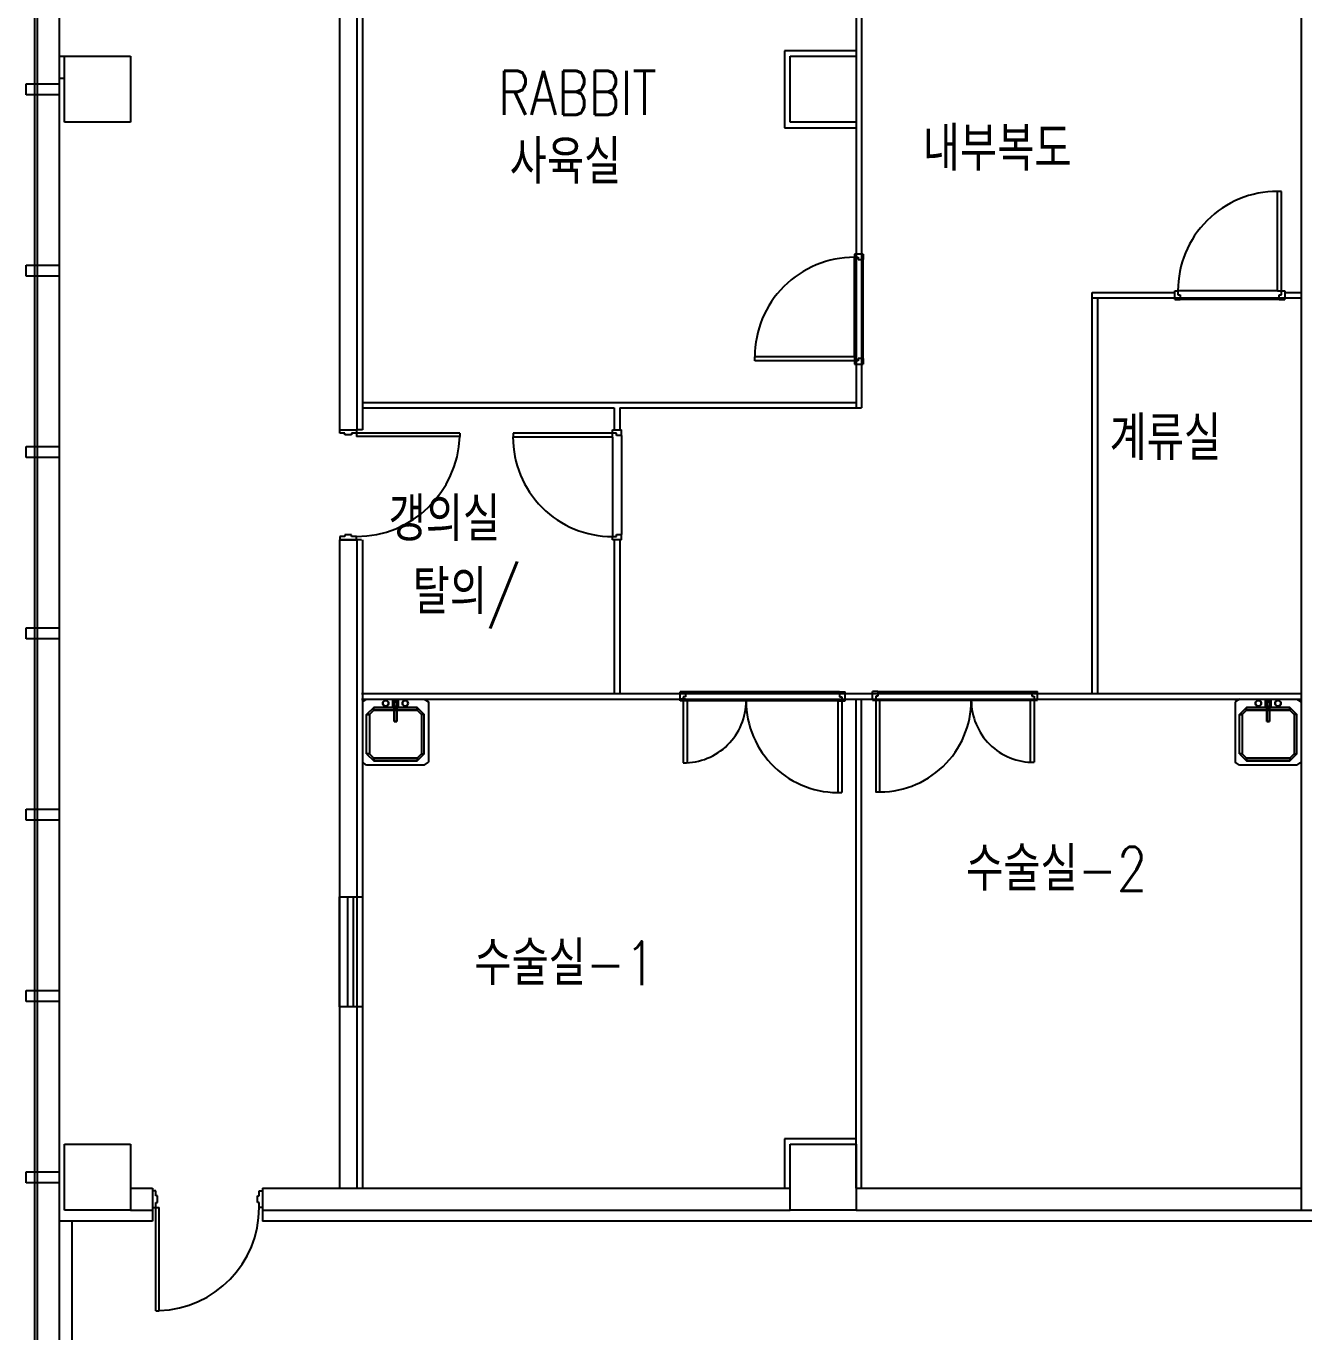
# Model space of a CAD drawing. Header units: millimetres. Extents: x 592430 to 684586, y -483905 to -416366.
# Drawn here: x 660383 to 672008, y -471616 to -459734 of the extents above; entities that cross this region are included whole.
import ezdxf

# ---------------------------------------------------------------- set-up
doc = ezdxf.new("R2010")
doc.units = ezdxf.units.MM
doc.header["$LTSCALE"] = 500
doc.layers.add('동물실', color=9, linetype='Continuous')
doc.styles.add('GHD', font='simple.shx', dxfattribs={"bigfont": 'whgtxt.shx'})

# ---------------------------------------------------------------- blocks, each defined once
blk = doc.blocks.new('SINK')
at = {"layer": '동물실'}
for p, q in [((0, 262), (25, 300)), ((0, 262), (0, -262)), ((25, 300), (575, 300)), ((76, 198), (140, 262)), ((140, 262), (76, 198)), ((498, 262), (140, 262)), ((140, 262), (140, 236)), ((498, 262), (140, 262)), ((140, 236), (140, 262)), ((498, 262), (562, 198)), ((498, 236), (498, 262)), ((498, 262), (562, 198)), ((498, 236), (498, 262)), ((600, 262), (575, 300)), ((600, -262), (600, 262)), ((76, -198), (76, 198)), ((102, 198), (76, 198)), ((76, 198), (76, -198)), ((102, 198), (76, 198)), ((140, 236), (102, 198)), ((102, 198), (140, 236)), ((102, 198), (102, -198)), ((102, -198), (102, 198)), ((140, 236), (498, 236)), ((140, 236), (498, 236)), ((498, 236), (536, 198)), ((536, 198), (498, 236)), ((536, -198), (536, 198)), ((562, 198), (536, 198)), ((536, 198), (536, -198)), ((536, 198), (562, 198)), ((562, 198), (562, -198)), ((562, -198), (562, 198)), ((13, 89), (14, 96)), ((14, 96), (13, 89)), ((13, 89), (14, 96)), ((14, 96), (13, 89)), ((14, 82), (13, 89)), ((13, 89), (14, 82)), ((14, 82), (13, 89)), ((13, 89), (14, 82)), ((25, 13), (13, 25)), ((13, 25), (13, -25)), ((76, 25), (13, 25)), ((25, 13), (13, 25)), ((14, 96), (16, 102)), ((16, 102), (14, 96)), ((14, 96), (16, 102)), ((16, 102), (14, 96)), ((16, 76), (14, 82)), ((14, 82), (16, 76)), ((16, 76), (14, 82)), ((14, 82), (16, 76)), ((16, 102), (20, 107)), ((20, 107), (16, 102)), ((16, 102), (20, 107)), ((20, 107), (16, 102)), ((20, 71), (16, 76)), ((16, 76), (20, 71)), ((20, 71), (16, 76)), ((16, 76), (20, 71)), ((20, 107), (25, 111)), ((25, 111), (20, 107)), ((20, 107), (25, 111)), ((25, 111), (20, 107)), ((25, 67), (20, 71)), ((20, 71), (25, 67)), ((25, 67), (20, 71)), ((20, 71), (25, 67)), ((25, 111), (32, 114)), ((32, 114), (25, 111)), ((25, 111), (32, 114)), ((32, 114), (25, 111)), ((32, 64), (25, 67)), ((25, 67), (32, 64)), ((32, 64), (25, 67)), ((25, 67), (32, 64)), ((25, 13), (25, -13)), ((89, 13), (25, 13)), ((25, 13), (25, -13)), ((25, 13), (64, 13)), ((89, 13), (25, 13)), ((32, 114), (38, 115)), ((38, 115), (32, 114)), ((32, 114), (38, 115)), ((38, 115), (32, 114)), ((38, 64), (32, 64)), ((32, 64), (38, 64)), ((38, 64), (32, 64)), ((32, 64), (38, 64)), ((38, 115), (45, 114)), ((45, 114), (38, 115)), ((38, 115), (45, 114)), ((45, 114), (38, 115)), ((38, 64), (45, 64)), ((45, 64), (38, 64)), ((38, 64), (45, 64)), ((45, 64), (38, 64)), ((45, 114), (51, 111)), ((51, 111), (45, 114)), ((45, 114), (51, 111)), ((51, 111), (45, 114)), ((51, 67), (45, 64)), ((45, 64), (51, 67)), ((51, 67), (45, 64)), ((45, 64), (51, 67)), ((51, 111), (56, 107)), ((56, 107), (51, 111)), ((51, 111), (56, 107)), ((56, 107), (51, 111)), ((56, 71), (51, 67)), ((51, 67), (56, 71)), ((56, 71), (51, 67)), ((51, 67), (56, 71)), ((56, 107), (60, 102)), ((60, 102), (56, 107)), ((56, 107), (60, 102)), ((60, 102), (56, 107)), ((60, 76), (56, 71)), ((56, 71), (60, 76)), ((60, 76), (56, 71)), ((56, 71), (60, 76)), ((60, 102), (63, 96)), ((63, 96), (60, 102)), ((60, 102), (63, 96)), ((63, 96), (60, 102)), ((63, 82), (60, 76)), ((60, 76), (63, 82)), ((63, 82), (60, 76)), ((60, 76), (63, 82)), ((63, 96), (64, 89)), ((64, 89), (63, 96)), ((63, 96), (64, 89)), ((64, 89), (63, 96)), ((64, 89), (63, 82)), ((63, 82), (64, 89)), ((64, 89), (63, 82)), ((63, 82), (64, 89)), ((76, 25), (64, 13)), ((64, 13), (76, 25)), ((64, 13), (64, -13)), ((102, 13), (64, 13)), ((64, 13), (64, -13)), ((102, 13), (64, 13)), ((76, -25), (76, 25)), ((89, 13), (204, 13)), ((89, -13), (89, 13)), ((89, -13), (89, 13)), ((89, 13), (102, 13)), ((102, 13), (89, 13)), ((89, 13), (204, 13)), ((102, 13), (204, 13)), ((102, 13), (102, -13)), ((102, -13), (102, 13)), ((204, 13), (102, 13)), ((204, 13), (204, -13)), ((204, 13), (204, -13)), ((204, -13), (204, 13)), ((204, 13), (204, -13)), ((25, -13), (13, -25)), ((25, -13), (13, -25)), ((13, -25), (76, -25)), ((13, -89), (14, -82)), ((14, -82), (13, -89)), ((13, -89), (14, -82)), ((14, -82), (13, -89)), ((14, -96), (13, -89)), ((13, -89), (14, -96)), ((14, -96), (13, -89)), ((13, -89), (14, -96)), ((14, -82), (16, -76)), ((16, -76), (14, -82)), ((14, -82), (16, -76)), ((16, -76), (14, -82)), ((16, -102), (14, -96)), ((14, -96), (16, -102)), ((16, -102), (14, -96)), ((14, -96), (16, -102)), ((16, -76), (20, -71)), ((20, -71), (16, -76)), ((16, -76), (20, -71)), ((20, -71), (16, -76)), ((20, -107), (16, -102)), ((16, -102), (20, -107)), ((20, -107), (16, -102)), ((16, -102), (20, -107)), ((20, -71), (25, -67)), ((25, -67), (20, -71)), ((20, -71), (25, -67)), ((25, -67), (20, -71)), ((25, -111), (20, -107)), ((20, -107), (25, -111)), ((25, -111), (20, -107)), ((20, -107), (25, -111)), ((25, -13), (89, -13)), ((25, -13), (64, -13)), ((89, -13), (25, -13)), ((25, -67), (32, -64)), ((32, -64), (25, -67)), ((25, -67), (32, -64)), ((32, -64), (25, -67)), ((32, -114), (25, -111)), ((25, -111), (32, -114)), ((32, -114), (25, -111)), ((25, -111), (32, -114)), ((32, -64), (38, -64)), ((38, -64), (32, -64)), ((32, -64), (38, -64)), ((38, -64), (32, -64)), ((38, -115), (32, -114)), ((32, -114), (38, -115)), ((38, -115), (32, -114)), ((32, -114), (38, -115)), ((38, -64), (45, -64)), ((45, -64), (38, -64)), ((38, -64), (45, -64)), ((45, -64), (38, -64)), ((45, -114), (38, -115)), ((38, -115), (45, -114)), ((45, -114), (38, -115)), ((38, -115), (45, -114)), ((45, -64), (51, -67)), ((51, -67), (45, -64)), ((45, -64), (51, -67)), ((51, -67), (45, -64)), ((51, -111), (45, -114)), ((45, -114), (51, -111)), ((51, -111), (45, -114)), ((45, -114), (51, -111)), ((51, -67), (56, -71)), ((56, -71), (51, -67)), ((51, -67), (56, -71)), ((56, -71), (51, -67)), ((56, -107), (51, -111)), ((51, -111), (56, -107)), ((56, -107), (51, -111)), ((51, -111), (56, -107)), ((56, -71), (60, -76)), ((60, -76), (56, -71)), ((56, -71), (60, -76)), ((60, -76), (56, -71)), ((60, -102), (56, -107)), ((56, -107), (60, -102)), ((60, -102), (56, -107)), ((56, -107), (60, -102)), ((60, -76), (63, -82)), ((63, -82), (60, -76)), ((60, -76), (63, -82)), ((63, -82), (60, -76)), ((63, -96), (60, -102)), ((60, -102), (63, -96)), ((63, -96), (60, -102)), ((60, -102), (63, -96)), ((63, -82), (64, -89)), ((63, -82), (64, -89)), ((64, -89), (63, -82)), ((63, -82), (64, -89)), ((64, -89), (63, -96)), ((63, -96), (64, -89)), ((64, -89), (63, -96)), ((63, -96), (64, -89)), ((64, -13), (76, -25)), ((76, -25), (64, -13)), ((64, -13), (102, -13)), ((64, -13), (102, -13)), ((204, -13), (89, -13)), ((102, -13), (89, -13)), ((89, -13), (204, -13)), ((102, -13), (89, -13)), ((204, -13), (102, -13)), ((204, -13), (102, -13)), ((140, -262), (76, -198)), ((76, -198), (102, -198)), ((76, -198), (140, -262)), ((102, -198), (76, -198)), ((102, -198), (140, -236)), ((140, -236), (102, -198)), ((140, -236), (498, -236)), ((140, -262), (140, -236)), ((140, -236), (498, -236)), ((140, -262), (140, -236)), ((562, -198), (498, -262)), ((498, -236), (536, -198)), ((498, -262), (562, -198)), ((536, -198), (498, -236)), ((498, -236), (498, -262)), ((498, -236), (498, -262)), ((536, -198), (562, -198)), ((536, -198), (562, -198)), ((0, -262), (25, -300)), ((25, -300), (575, -300)), ((498, -262), (140, -262)), ((498, -262), (140, -262)), ((600, -262), (575, -300))]:
    blk.add_line(p, q, dxfattribs=at)

msp = doc.modelspace()

# ---------------------------------------------------------------- linework, layer by layer
at = {"layer": '동물실', "color": 251}
for p, q in [((660483, -452105), (660483, -483905)), ((660483, -452105), (660483, -474155)), ((660683, -452061), (660683, -483905)), ((660683, -452061), (660683, -474155)), ((660459, -452110), (660459, -483905)), ((660459, -452110), (660459, -474155)), ((671983, -454848), (671983, -470508)), ((663233, -458058), (663233, -463408)), ((663393, -458118), (663393, -463408)), ((663443, -458118), (663443, -463408)), ((667933, -458159), (667933, -460009)), ((667983, -458159), (667983, -460009)), ((660683, -460008), (660733, -460008)), ((660733, -460008), (661333, -460008)), ((660733, -460608), (660733, -460008)), ((661333, -460008), (661333, -460608)), ((667933, -459959), (667283, -459959)), ((667283, -459959), (667283, -460659)), ((667333, -460009), (667933, -460009)), ((667333, -460609), (667333, -460009)), ((667333, -460009), (667933, -460009)), ((667333, -460609), (667333, -460009)), ((667933, -460009), (667933, -460609)), ((667933, -460009), (667933, -460609)), ((667983, -460009), (667983, -463208)), ((660383, -460359), (660383, -460259)), ((660383, -460259), (660683, -460259)), ((660683, -460208), (660733, -460208)), ((660683, -460259), (660683, -460359)), ((660683, -460359), (660383, -460359)), ((661333, -460608), (660733, -460608)), ((667283, -460659), (667933, -460659)), ((667933, -460609), (667333, -460609)), ((667933, -460609), (667333, -460609)), ((667933, -460609), (667933, -463208)), ((671768, -462143), (671768, -461238)), ((671803, -461238), (671768, -461238)), ((671803, -462143), (671803, -461238)), ((667918, -461809), (667918, -461838)), ((667998, -461809), (667918, -461809)), ((667918, -461838), (667954, -461838)), ((667918, -462744), (667918, -461838)), ((667983, -461809), (667933, -461809)), ((667954, -461838), (667954, -461859)), ((667954, -461838), (667954, -461859)), ((667998, -461809), (667998, -461859)), ((660383, -462009), (660383, -461909)), ((660383, -461909), (660683, -461909)), ((660683, -461909), (660683, -462009)), ((667954, -461859), (667998, -461859)), ((667998, -462759), (667998, -461859)), ((660683, -462009), (660383, -462009)), ((670083, -462158), (670833, -462158)), ((670083, -465808), (670083, -462158)), ((670833, -462143), (670862, -462143)), ((670833, -462223), (670833, -462143)), ((670833, -462208), (670833, -462158)), ((670862, -462143), (670862, -462179)), ((671768, -462143), (670862, -462143)), ((670862, -462179), (670883, -462179)), ((670862, -462179), (670883, -462179)), ((670883, -462179), (670883, -462223)), ((671768, -462143), (671803, -462143)), ((671783, -462179), (671803, -462179)), ((671783, -462223), (671783, -462179)), ((671803, -462143), (671833, -462143)), ((671803, -462179), (671803, -462143)), ((671833, -462143), (671833, -462223)), ((671833, -462158), (671983, -462158)), ((671833, -462158), (671833, -462208)), ((671833, -462158), (671833, -462208)), ((670083, -462208), (671983, -462208)), ((670133, -465808), (670133, -462208)), ((670833, -462223), (670883, -462223)), ((671783, -462223), (670883, -462223)), ((671783, -462223), (671833, -462223)), ((667918, -462744), (667013, -462744)), ((667013, -462779), (667013, -462744)), ((667918, -462779), (667013, -462779)), ((667918, -462744), (667918, -462779)), ((667918, -462779), (667918, -462809)), ((667954, -462779), (667918, -462779)), ((667954, -462759), (667954, -462779)), ((667998, -462759), (667954, -462759)), ((667998, -462759), (667998, -462809)), ((667918, -462809), (667998, -462809)), ((667933, -462808), (667933, -463208)), ((667933, -462809), (667983, -462809)), ((667933, -462809), (667983, -462809)), ((663443, -463158), (667933, -463158)), ((663443, -463208), (665733, -463208)), ((665733, -463208), (665733, -463408)), ((665783, -463208), (667983, -463208)), ((665783, -463208), (665783, -463408)), ((663233, -463408), (663393, -463408)), ((663238, -463408), (663388, -463408)), ((663238, -463438), (663238, -463408)), ((663283, -463438), (663238, -463438)), ((663283, -463453), (663283, -463438)), ((663343, -463453), (663283, -463453)), ((663388, -463438), (663343, -463438)), ((663343, -463438), (663343, -463453)), ((663388, -463408), (663388, -463438)), ((664328, -463438), (663388, -463438)), ((663388, -463438), (663388, -463468)), ((664328, -463468), (663388, -463468)), ((663443, -463408), (663393, -463408)), ((664328, -463438), (664328, -463468)), ((665718, -463438), (664813, -463438)), ((664813, -463438), (664813, -463473)), ((665718, -463473), (664813, -463473)), ((665718, -463438), (665718, -463408)), ((665718, -463408), (665798, -463408)), ((665754, -463438), (665718, -463438)), ((665718, -463473), (665718, -463438)), ((665718, -463473), (665718, -464379)), ((665733, -463408), (665783, -463408)), ((665733, -463408), (665783, -463408)), ((665754, -463458), (665754, -463438)), ((665798, -463458), (665754, -463458)), ((665798, -463458), (665798, -463408)), ((665798, -463458), (665798, -464359)), ((660383, -463659), (660383, -463559)), ((660383, -463559), (660683, -463559)), ((660683, -463559), (660683, -463659)), ((660683, -463659), (660383, -463659)), ((663233, -464408), (663233, -470308)), ((663433, -464408), (663233, -464408)), ((663283, -464378), (663238, -464378)), ((663238, -464378), (663238, -464408)), ((663238, -464408), (663388, -464408)), ((663343, -464363), (663283, -464363)), ((663283, -464363), (663283, -464378)), ((663343, -464378), (663343, -464363)), ((663388, -464378), (663343, -464378)), ((663388, -464408), (663388, -464378)), ((663393, -464408), (663393, -470308)), ((663443, -464408), (663443, -470308)), ((665718, -464379), (665754, -464379)), ((665718, -464408), (665718, -464379)), ((665798, -464408), (665718, -464408)), ((665733, -464408), (665733, -465808)), ((665783, -464408), (665733, -464408)), ((665754, -464359), (665798, -464359)), ((665754, -464379), (665754, -464359)), ((665754, -464379), (665754, -464359)), ((665783, -464408), (665783, -465808)), ((665798, -464408), (665798, -464359)), ((660383, -465309), (660383, -465209)), ((660383, -465209), (660683, -465209)), ((660683, -465209), (660683, -465309)), ((660683, -465309), (660383, -465309)), ((663433, -465808), (671983, -465808)), ((663433, -465858), (671983, -465858)), ((666333, -465873), (666333, -465793)), ((666383, -465793), (666333, -465793)), ((666333, -465873), (666333, -465793)), ((666383, -465858), (666333, -465858)), ((666362, -465873), (666333, -465873)), ((667833, -465873), (666333, -465873)), ((666362, -465838), (666362, -465873)), ((666383, -465838), (666362, -465838)), ((666362, -465873), (666362, -466438)), ((666397, -465873), (666362, -465873)), ((666383, -465793), (666383, -465838)), ((667783, -465793), (666383, -465793)), ((666397, -465873), (666397, -466438)), ((667768, -465873), (667803, -465873)), ((667768, -465873), (667768, -466708)), ((667783, -465793), (667833, -465793)), ((667783, -465793), (667783, -465838)), ((667783, -465838), (667803, -465838)), ((667783, -465858), (667833, -465858)), ((667803, -465838), (667803, -465873)), ((667803, -465873), (667803, -466708)), ((667803, -465873), (667833, -465873)), ((667833, -465873), (667833, -465793)), ((667933, -470308), (667933, -465858)), ((667983, -470308), (667983, -465858)), ((668133, -465788), (668083, -465788)), ((668083, -465868), (668083, -465788)), ((668112, -465868), (668083, -465868)), ((668083, -465868), (669583, -465868)), ((668133, -465832), (668112, -465832)), ((668112, -465832), (668112, -465868)), ((668147, -465868), (668112, -465868)), ((668112, -465868), (668112, -466702)), ((668133, -465788), (668133, -465832)), ((668133, -465788), (669533, -465788)), ((668147, -465868), (668147, -466703)), ((669518, -465868), (669518, -466432)), ((669518, -465868), (669553, -465868)), ((669533, -465788), (669533, -465832)), ((669533, -465788), (669583, -465788)), ((669533, -465832), (669553, -465832)), ((669553, -465832), (669553, -465868)), ((669553, -465868), (669583, -465868)), ((669553, -465868), (669553, -466433)), ((669583, -465868), (669583, -465788)), ((669583, -465868), (669583, -465788)), ((660383, -466959), (660383, -466859)), ((660383, -466859), (660683, -466859)), ((660683, -466959), (660383, -466959)), ((660683, -466859), (660683, -466959)), ((663233, -467658), (663443, -467658)), ((663233, -468658), (663233, -467658)), ((663308, -467658), (663308, -468658)), ((663358, -467658), (663358, -468658)), ((663443, -467658), (663443, -468658)), ((660383, -468609), (660383, -468509)), ((660383, -468509), (660683, -468509)), ((660683, -468609), (660383, -468609)), ((660683, -468509), (660683, -468609)), ((663443, -468658), (663233, -468658)), ((660733, -469908), (661333, -469908)), ((660733, -470508), (660733, -469908)), ((661333, -469908), (661333, -470508)), ((667933, -469859), (667283, -469859)), ((667283, -469859), (667283, -470308)), ((667333, -469909), (667933, -469909)), ((667333, -470509), (667333, -469909)), ((667333, -469909), (667933, -469909)), ((667333, -470509), (667333, -469909)), ((667933, -469909), (667933, -470509)), ((667933, -469909), (667933, -470509)), ((660383, -470259), (660383, -470159)), ((660383, -470159), (660683, -470159)), ((660683, -470159), (660683, -470259)), ((660683, -470259), (660383, -470259)), ((661333, -470308), (661533, -470308)), ((661533, -470308), (661533, -470508)), ((661533, -470333), (661533, -470483)), ((661563, -470333), (661533, -470333)), ((661563, -470378), (661563, -470333)), ((661578, -470378), (661563, -470378)), ((661578, -470438), (661578, -470378)), ((662488, -470438), (662488, -470378)), ((662488, -470378), (662503, -470378)), ((662503, -470378), (662503, -470333)), ((662503, -470333), (662533, -470333)), ((662533, -470308), (663028, -470308)), ((662533, -470308), (662533, -470508)), ((662533, -470333), (662533, -470483)), ((662928, -470308), (662978, -470308)), ((662928, -470308), (663233, -470308)), ((663233, -470308), (663393, -470308)), ((663393, -470308), (667333, -470308)), ((667933, -470308), (671983, -470308)), ((667933, -470308), (671983, -470308)), ((661333, -470508), (660733, -470508)), ((661333, -470508), (661533, -470508)), ((661333, -470508), (661533, -470508)), ((661333, -470508), (661533, -470508)), ((661333, -470508), (661533, -470508)), ((661533, -470483), (661563, -470483)), ((661533, -470508), (661533, -470608)), ((661563, -470483), (661563, -470438)), ((661563, -470438), (661578, -470438)), ((661563, -471423), (661563, -470483)), ((661563, -470483), (661593, -470483)), ((661593, -471423), (661593, -470483)), ((662503, -470438), (662488, -470438)), ((662503, -470483), (662503, -470438)), ((662533, -470483), (662503, -470483)), ((662533, -470508), (667333, -470508)), ((662533, -470508), (667333, -470508)), ((662533, -470508), (663883, -470508)), ((662533, -470508), (663883, -470508)), ((662533, -470508), (662533, -470608)), ((667933, -470509), (667333, -470509)), ((667933, -470509), (667333, -470509)), ((667933, -470508), (675883, -470508)), ((667933, -470508), (675883, -470508)), ((661533, -470608), (660683, -470608)), ((681133, -470608, 0), (662533, -470608)), ((661563, -471423), (661593, -471423))]:
    msp.add_line(p, q, dxfattribs=at)
msp.add_lwpolyline([(660803, -483905), (660803, -477108), (661188, -477108), (661188, -476508), (660803, -476508), (660803, -470608)], dxfattribs=at)
for centre, radius, start, end in [((671767, -462143), 905, 89.9151, 180.0361), ((667917, -462743), 905, 89.9639, 180.0849), ((663388, -463438), 940, 270, 358.1729), ((665717, -463474), 905, 179.9151, 270.0361), ((666368, -465873), 565, 269.3915, 0), ((667768, -465873), 835, 180, 272.4191), ((668147, -465868), 835, 267.5809, 0), ((669547, -465868), 565, 180, 270.6085), ((661563, -470483), 940, 271.8271, 0)]:
    msp.add_arc(centre, radius, start, end, dxfattribs=at)

# ---------------------------------------------------------------- block references
at = {"layer": '동물실', "color": 251, "xscale": -1, "rotation": 90}
for p in [(663743, -465858), (671683, -465858)]:
    msp.add_blockref('SINK', p, dxfattribs=at)

# ---------------------------------------------------------------- texts
at = {"layer": '동물실', "color": 251, "style": 'GHD', "width": 0.8}
for s, p in [('RABBIT', (664678, -460541)), ('내부복도', (668540, -461049)), ('사육실', (664782, -461170)), ('계류실', (670240, -463684)), ('갱의실', (663680, -464420)), ('탈의/', (663899, -465083)), ('수술실-2', (668935, -467603)), ('수술실-1', (664460, -468461))]:
    msp.add_text(s, height=400, dxfattribs=at).set_placement(p)

doc.saveas('drawing.dxf')
